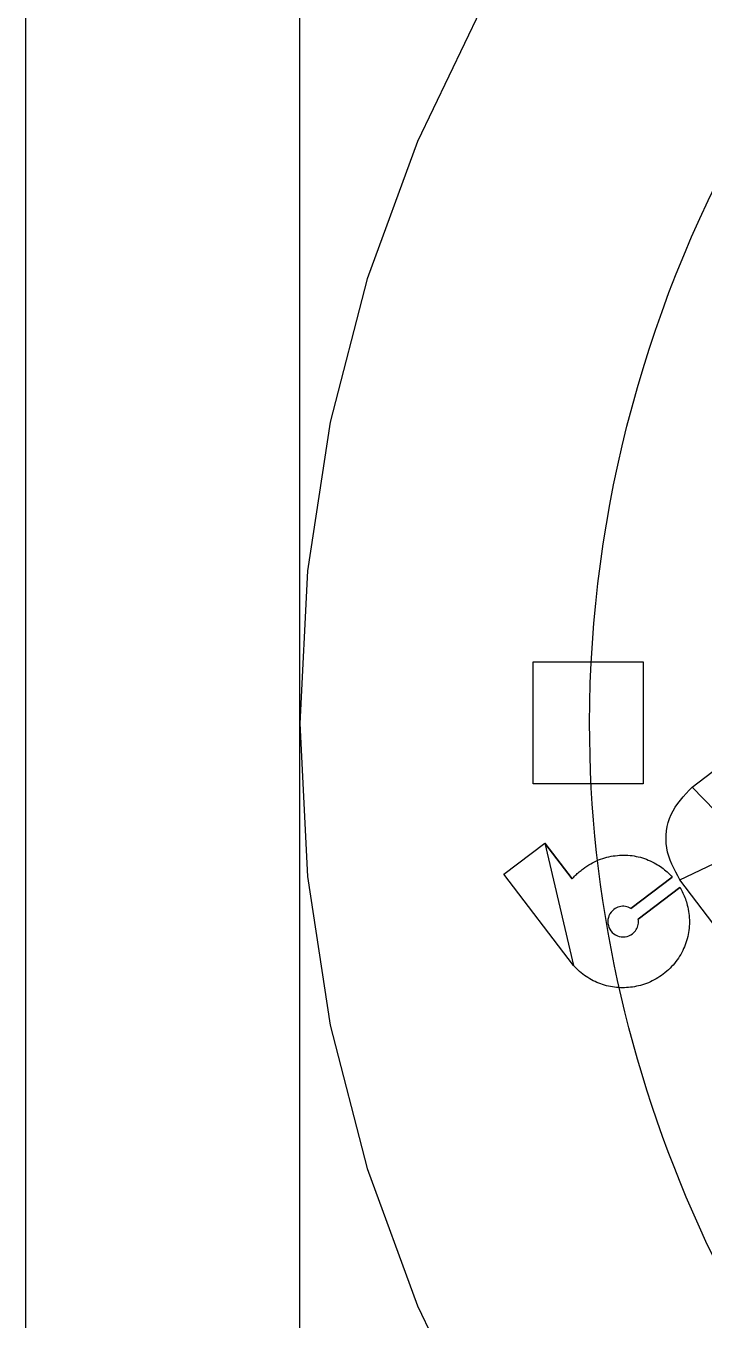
# Model space of a CAD drawing. Extents: x -4 to 108, y 0 to 58.
# Drawn here: x -4.49 to 6.62, y 14.72 to 35.91 of the extents above; entities that cross this region are included whole.
import ezdxf

# ---------------------------------------------------------------- set-up
doc = ezdxf.new("R2010")
doc.units = 0
for name, color, linetype in [('B.Cu', 7, 'CONTINUOUS'), ('Cuts', 7, 'CONTINUOUS'), ('F.Cu', 7, 'CONTINUOUS')]:
    doc.layers.add(name, color=color, linetype=linetype)

msp = doc.modelspace()

# ---------------------------------------------------------------- linework, layer by layer
at = {"layer": 'B.Cu', "color": 7}
msp.add_lwpolyline([(44.514686, 57.56746), (44.514686, 8.567457), (-4.485317, 8.567457), (-4.485317, 57.56746)], dxfattribs=at)
msp.add_lwpolyline([(44.514686, 57.56746), (44.514686, 8.567457), (-4.485317, 8.567457), (-4.485317, 57.56746)], dxfattribs=at)
msp.add_lwpolyline([(44.514686, 57.56746), (44.514686, 8.567457), (-4.485317, 8.567457), (-4.485317, 57.56746)], dxfattribs=at)
msp.add_lwpolyline([(44.514686, 57.56746), (44.514686, 8.567457), (-4.485317, 8.567457), (-4.485317, 57.56746)], dxfattribs=at)
msp.add_lwpolyline([(44.514686, 57.56746), (44.514686, 8.567457), (-4.485317, 8.567457), (-4.485317, 57.56746)], dxfattribs=at)
msp.add_lwpolyline([(44.514686, 57.56746), (44.514686, 8.567457), (-4.485317, 8.567457), (-4.485317, 57.56746)], dxfattribs=at)
msp.add_lwpolyline([(44.514686, 57.56746), (44.514686, 8.567457), (-4.485317, 8.567457), (-4.485317, 57.56746)], dxfattribs=at)
for points in [[(0, 49), (49.000004, 49), (49.000004, -0.000004), (0, -0.000004), (0, 49)], [(6.421683, 23.446918), (7.297561, 24.112235), (7.955191, 23.246476), (8.599998, 22.397599), (7.933316, 21.891187), (7.933316, 21.891187)], [(4.482692, 20.526508), (4.480175, 20.524596), (3.342192, 22.02273), (4.010799, 22.530604), (4.010799, 22.530604)], [(4.010799, 22.530604), (4.456768, 21.943493)], [(7.127554, 22.360141), (7.648251, 21.674652), (7.532942, 21.587063), (6.86626, 21.080651), (6.22209, 21.928689), (6.221453, 21.929528)], [(6.097501, 21.974815), (5.421589, 21.461392)], [(5.541435, 21.28558), (6.223863, 21.803953)]]:
    msp.add_lwpolyline(points, close=True, dxfattribs=at)
for points, knots in [([(6.221453, 21.929528), (6.130359, 22.098324), (5.950903, 22.430857), (6.030588, 23.033315), (6.290048, 23.307708), (6.421683, 23.446918)], [0, 0, 0, 0, 0.565525, 1.114099, 1.679016, 1.679016, 1.679016, 1.679016]), ([(4.456768, 21.943493), (4.465778, 21.953684), (4.483814, 21.974084), (4.512941, 22.003005), (4.543449, 22.030305), (4.574287, 22.057549), (4.606113, 22.084358), (4.666644, 22.132176), (4.759603, 22.193993), (4.890207, 22.257367), (5.026025, 22.302039), (5.164788, 22.326212), (5.303271, 22.335109), (5.441077, 22.32777), (5.576329, 22.300553), (5.708009, 22.255933), (5.824973, 22.196731), (5.929433, 22.131526), (6.018664, 22.058911), (6.071136, 22.002939), (6.097501, 21.974815)], [0, 0, 0, 0, 0.040799, 0.081674, 0.123042, 0.163604, 0.20512, 0.247859, 0.395007, 0.538917, 0.682145, 0.822433, 0.960305, 1.097744, 1.235139, 1.372906, 1.513548, 1.627423, 1.741852, 1.85741, 1.85741, 1.85741, 1.85741]), ([(6.223863, 21.803953), (6.241154, 21.773636), (6.275614, 21.713216), (6.315316, 21.616428), (6.349125, 21.504808), (6.374072, 21.378772), (6.38254, 21.239225), (6.373103, 21.1006), (6.344493, 20.964686), (6.299735, 20.83268), (6.238786, 20.70549), (6.158792, 20.58713), (6.062911, 20.478211), (5.953524, 20.383628), (5.834912, 20.304288), (5.710169, 20.242079), (5.580048, 20.19816), (5.447564, 20.171339), (5.314736, 20.159808), (5.182778, 20.164041), (5.052806, 20.185127), (4.925929, 20.222186), (4.803318, 20.274693), (4.687206, 20.34338), (4.578417, 20.426781), (4.514846, 20.49301), (4.482692, 20.526508)], [0, 0, 0, 0, 0.104614, 0.208495, 0.31298, 0.454202, 0.59285, 0.731196, 0.869772, 1.008306, 1.148503, 1.291556, 1.435474, 1.58263, 1.724085, 1.862549, 1.99956, 2.13485, 2.267132, 2.398696, 2.529893, 2.661069, 2.79431, 2.92893, 3.064873, 3.204007, 3.204007, 3.204007, 3.204007]), ([(5.421589, 21.461392), (5.391588, 21.474444), (5.331475, 21.500597), (5.229882, 21.494191), (5.128425, 21.446555), (5.051701, 21.346717), (5.033885, 21.212136), (5.085315, 21.085887), (5.193052, 21.002369), (5.32761, 20.98359), (5.441623, 21.0301), (5.512598, 21.109279), (5.546936, 21.195877), (5.543266, 21.255714), (5.541435, 21.28558)], [0, 0, 0, 0, 0.097015, 0.194392, 0.294569, 0.425891, 0.553365, 0.684747, 0.816444, 0.943749, 1.075016, 1.167725, 1.256924, 1.345808, 1.345808, 1.345808, 1.345808])]:
    msp.add_open_spline(points, degree=3, knots=knots, dxfattribs=at)
at = {"layer": 'Cuts', "color": 7}
msp.add_lwpolyline([(2.955307, 36.157318), (1.924214, 34.016901), (1.100829, 31.767242), (0.497458, 29.420647), (0.126409, 26.989426), (-0.000009, 24.485885), (-0.000009, 24.485885), (0.126409, 21.982344), (0.497458, 19.551121), (1.100829, 17.204528), (1.924215, 14.95487), (2.955307, 12.814452), (4.181798, 10.795586), (5.59138, 8.910579), (7.171745, 7.17174), (8.910584, 5.591375), (10.795591, 4.181796), (12.814457, 2.955306), (14.954873, 1.92421), (17.204532, 1.100824), (19.551127, 0.497455), (21.982348, 0.126407)], dxfattribs=at)
at = {"layer": 'F.Cu', "color": 7}
for points in [[(0.000003, 49.000003), (49, 49.000003), (49, 0.000005), (0.000003, 0.000005), (0.000003, 49.000003)], [(5.619292, 25.499991), (5.619292, 23.49999), (3.819292, 23.49999), (3.819292, 25.499991), (5.619292, 25.499991)]]:
    msp.add_lwpolyline(points, close=True, dxfattribs=at)
msp.add_open_spline([(18.531476, 5.620274), (16.011224, 6.780481), (10.983274, 9.095115), (5.970519, 16.121168), (3.976303, 25.118874), (6.610072, 34.880953), (14.167143, 42.450069), (21.443644, 44.401535), (25.564275, 44.295906), (26.562477, 44.220816), (30.292222, 43.753221), (36.487396, 41.1998), (43.039782, 33.930664), (43.921799, 27.677613), (44.37001, 24.500026)], degree=3, knots=[0, 0, 0, 0, 8.204892, 16.368914, 24.819854, 35.17912, 45.231136, 55.590399, 56.600987, 57.600953, 58.59151, 67.876038, 77.013099, 86.453565, 86.453565, 86.453565, 86.453565], dxfattribs=at)

doc.saveas('drawing.dxf')
